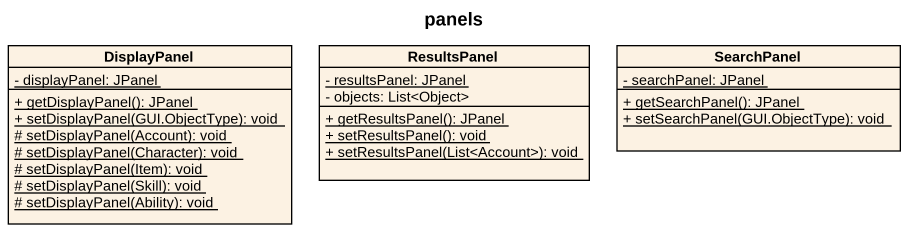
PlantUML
@startuml
title panels
hide circle
hide empty members
skinparam classAttributeIconSize 0
class DisplayPanel {
  {static} - displayPanel: JPanel
  {static} + getDisplayPanel(): JPanel
  {static} + setDisplayPanel(GUI.ObjectType): void
  {static} # setDisplayPanel(Account): void
  {static} # setDisplayPanel(Character): void
  {static} # setDisplayPanel(Item): void
  {static} # setDisplayPanel(Skill): void
  {static} # setDisplayPanel(Ability): void
}
class ResultsPanel {
  {static} - resultsPanel: JPanel
  - objects: List<Object>
  {static} + getResultsPanel(): JPanel
  {static} + setResultsPanel(): void
  {static} + setResultsPanel(List<Account>): void
}
class SearchPanel {
  {static} - searchPanel: JPanel
  {static} + getSearchPanel(): JPanel
  {static} + setSearchPanel(GUI.ObjectType): void
}
@enduml
